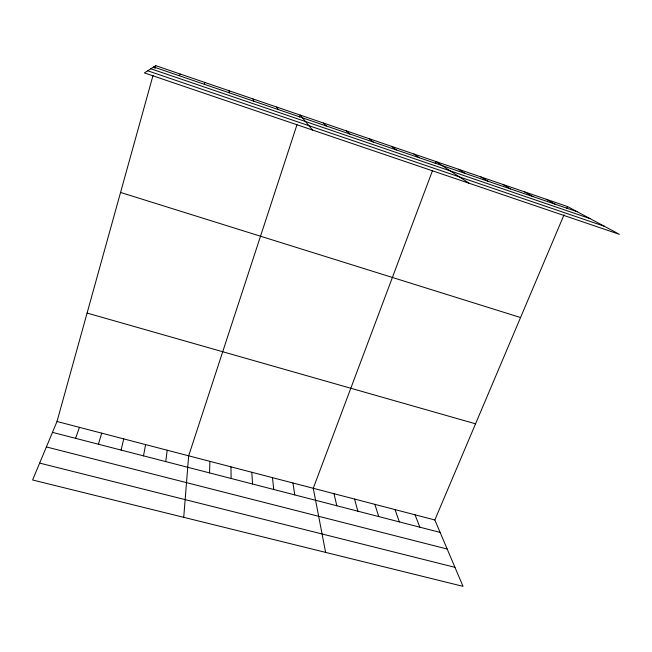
<?xml version="1.0" encoding="UTF-8"?>
<svg xmlns="http://www.w3.org/2000/svg" width="652" height="652" viewBox="0 0 652 652"><rect width="100%" height="100%" fill="white"/><g stroke="black" fill="none" stroke-linecap="round" stroke-linejoin="round"><path stroke-width="0.98" d="M209.545 472.912L209.903 461.355M183.725 517.329L188.664 455.813L297.002 124.679M165.73 461.6L167.222 450.23M143.505 455.87L145.592 444.591M121.076 450.076L123.75 438.902M564.053 214.793L434.835 519.97L463.034 586.344L32.6 479.986L57.001 421.502L153.049 75.347M154.931 68.566L155.738 65.656L567.533 206.562L619.4 234.321L144.369 72.902L155.738 65.656M98.428 444.232L101.712 433.156M204.32 84.295L204.883 82.47M299.521 116.993L300.148 115.07L312.544 130.05M75.559 438.331L79.462 427.353M432.463 170.718L313.262 488.291L325.617 552.391M435.218 163.367L435.911 161.525L469.073 183.236M566.759 208.395L567.533 206.562M179.129 75.689L180.441 74.108M39.65 463.099L454.957 567.33M46.382 446.946L447.182 549.033M52.462 432.366L440.124 532.415M57.001 421.502L434.835 519.97M87.083 313.066L475.544 423.816M120.555 192.446L520.549 317.532M150.84 68.778L590.052 218.616M147.694 70.783L604.38 226.285M153.652 66.977L577.142 211.704M546.148 199.251L555.202 204.206M524.542 191.851L533.043 196.635M502.725 184.386L510.646 188.982M480.679 176.847L488.014 181.248M458.405 169.227L465.145 173.432M413.849 153.978L419.366 157.784M391.567 146.35L396.465 149.96M369.065 138.648L373.319 142.054M346.326 130.873L349.937 134.059M323.351 123.008L326.31 125.983M276.701 107.05L278.29 109.577M415.031 514.811L419.847 527.183M253.009 98.941L253.897 101.239M395.047 509.603L399.374 521.902M374.876 504.346L378.722 516.571M354.525 499.041L357.866 511.192M333.987 493.686L336.823 505.756M292.96 482.993L294.761 494.901M272.479 477.655L273.75 489.481M229.072 90.75L229.243 92.812M251.811 472.276L252.552 484.012M230.955 466.84L231.15 478.486"/></g></svg>
